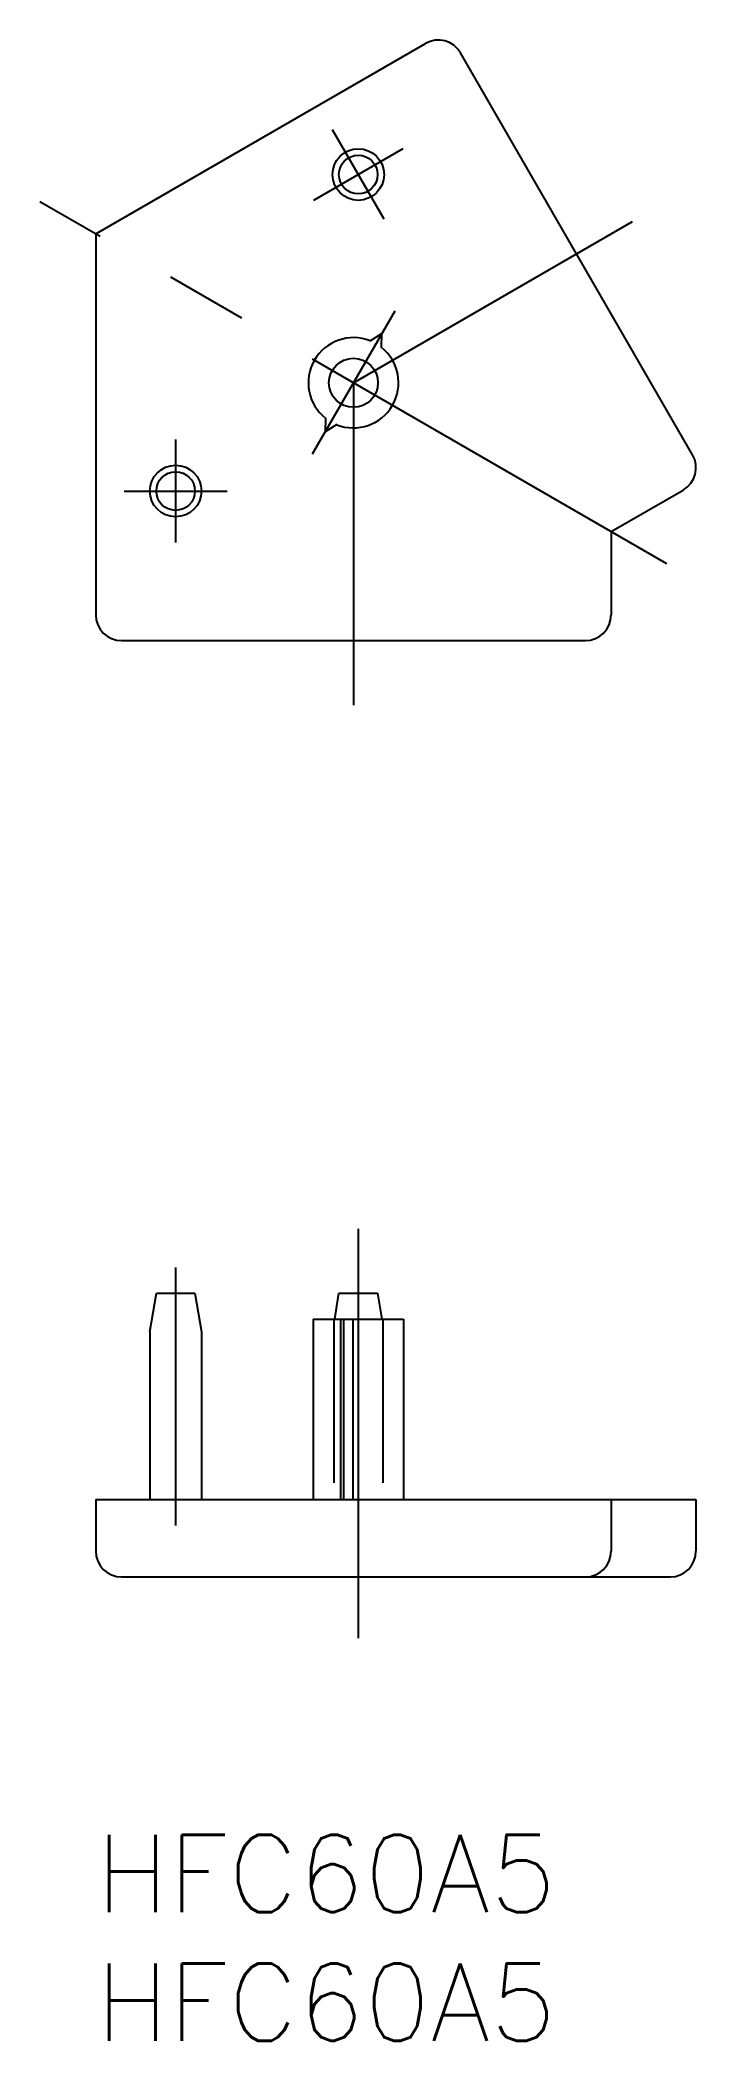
# Model space of a CAD drawing. Extents: x -2.2 to 23.3, y -8 to 69.6.
import ezdxf

# ---------------------------------------------------------------- set-up
doc = ezdxf.new("R2010")
doc.units = 0
doc.header["$LTSCALE"] = 0.5
doc.linetypes.add('CENTER', pattern=[50.8, 31.75, -6.35, 6.35, -6.35])
doc.linetypes.add('DASHED', pattern=[19.05, 12.7, -6.35])
for name, color, linetype in [('MSM_CENTER', 1, 'CENTER'), ('MSM_CONTINUOUS', 7, 'CONTINUOUS'), ('MSM_DASHED', 4, 'DASHED'), ('MSM_PART_NUMBER', 7, 'CONTINUOUS')]:
    doc.layers.add(name, color=color, linetype=linetype)
doc.styles.get("Standard").update_dxf_attribs({"font": 'txt.shx', "height": 3, "bigfont": 'bigfont.shx'})

# ---------------------------------------------------------------- blocks, each defined once
blk = doc.blocks.new('*U9')
at = {"layer": 'MSM_PART_NUMBER'}
blk.add_text('HFC60A5', height=3, dxfattribs=at).set_placement((0, -3))
blk = doc.blocks.new('*U10')
at = {"layer": 'MSM_PART_NUMBER'}
blk.add_text('HFC60A5', height=3, dxfattribs=at).set_placement((0, -8))

msp = doc.modelspace()

# ---------------------------------------------------------------- linework, layer by layer
at = {"layer": 'MSM_CENTER'}
for p, q in [((11.187, 62.662), (9.187, 66.126)), ((11.919, 65.394), (8.455, 63.394)), ((22.165, 49.295), (-2.165, 63.342)), ((10, 56.318), (20.825, 62.568)), ((11.6, 59.089), (8.4, 53.547)), ((10, 56.318), (10, 43.818)), ((3.1, 54.118), (3.1, 50.118)), ((1.1, 52.118), (5.1, 52.118)), ((10.187, 23.5), (10.187, 7.5))]:
    msp.add_line(p, q, dxfattribs=at)
at = {"layer": 'MSM_CENTER', "color": 1, "linetype": 'CENTER'}
msp.add_line((3.1, 22), (3.1, 12), dxfattribs=at)
at = {"layer": 'MSM_CONTINUOUS'}
for p, q in [((0, 62.092), (12.794, 69.478)), ((23.16, 53.524), (14.16, 69.112)), ((0, 62.092), (0, 47.318)), ((20, 50.545), (22.794, 52.158)), ((20, 50.545), (20, 47.318)), ((1, 46.318), (19, 46.318)), ((8.437, 20), (8.437, 13)), ((9.496, 20), (9.496, 13)), ((9.618, 20), (9.618, 13)), ((9.982, 20), (9.982, 13)), ((11.937, 20), (11.937, 13)), ((0, 13), (0, 11)), ((0, 13), (23.294, 13)), ((20, 13), (20, 11)), ((23.294, 13), (23.294, 11)), ((1, 10), (22.294, 10))]:
    msp.add_line(p, q, dxfattribs=at)
at = {"layer": 'MSM_CONTINUOUS', "color": 7, "linetype": 'CONTINUOUS'}
for p, q in [((10.648, 57.944), (11.1, 58.223)), ((11.084, 57.692), (11.1, 58.223)), ((8.916, 54.944), (8.9, 54.413)), ((9.352, 54.693), (8.9, 54.413)), ((2.1, 19.5), (2.35, 21)), ((2.35, 21), (3.85, 21)), ((3.85, 21), (4.1, 19.5)), ((2.1, 19.5), (2.1, 13)), ((4.1, 19.5), (4.1, 13)), ((8.437, 20), (11.937, 20))]:
    msp.add_line(p, q, dxfattribs=at)
at = {"layer": 'MSM_CONTINUOUS', "linetype": 'CONTINUOUS'}
for p, q in [((9.271, 20), (9.437, 21)), ((9.437, 21), (10.937, 21)), ((10.937, 21), (11.104, 20))]:
    msp.add_line(p, q, dxfattribs=at)
at = {"layer": 'MSM_CONTINUOUS'}
for centre, radius in [((10.187, 64.394), 1), ((10.187, 64.394), 0.75), ((3.1, 52.118), 1), ((3.1, 52.118), 0.75)]:
    msp.add_circle(centre, radius, dxfattribs=at)
at = {"layer": 'MSM_CONTINUOUS', "color": 7, "linetype": 'CONTINUOUS'}
msp.add_circle((10, 56.318), 0.95, dxfattribs=at)
at = {"layer": 'MSM_CONTINUOUS'}
for centre, start, end in [((13.294, 68.612), 30, 120), ((22.294, 53.024), 300, 30), ((1, 47.318), 180, 270), ((19, 47.318), 270, 0), ((1, 11), 180, 270), ((19, 11), 270, 0), ((22.294, 11), 270, 0)]:
    msp.add_arc(centre, 1, start, end, dxfattribs=at)
at = {"layer": 'MSM_CONTINUOUS', "color": 7, "linetype": 'CONTINUOUS'}
for start, end in [(68.25678, 231.74322), (248.25678, 51.74322)]:
    msp.add_arc((10, 56.318), 1.75, start, end, dxfattribs=at)
at = {"layer": 'MSM_DASHED'}
for p, q in [((9.237, 20), (9.237, 13)), ((11.137, 20), (11.137, 13))]:
    msp.add_line(p, q, dxfattribs=at)

# ---------------------------------------------------------------- block references
at = {"layer": 'MSM_CONTINUOUS'}
for name in ['*U9', '*U10']:
    msp.add_blockref(name, (0, 0), dxfattribs=at)

doc.saveas('drawing.dxf')
